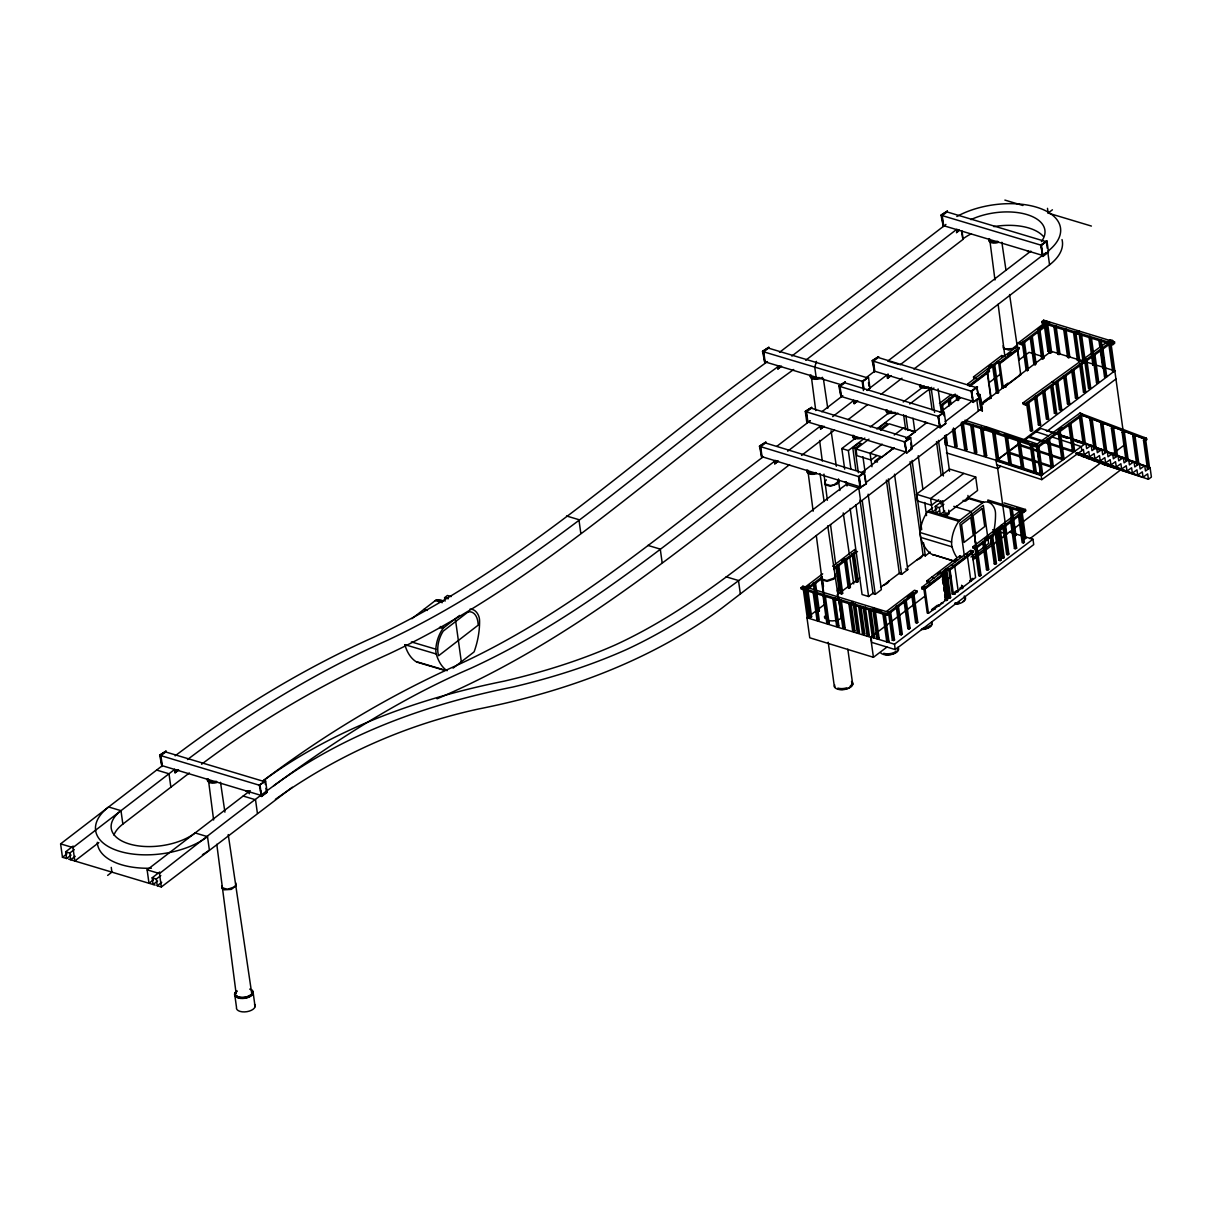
<?xml version="1.0" encoding="UTF-8"?>
<svg xmlns="http://www.w3.org/2000/svg" width="1212" height="1212" viewBox="0 0 1212 1212"><rect width="100%" height="100%" fill="white"/><g stroke="black" fill="none" stroke-linecap="round" stroke-linejoin="round"><path stroke-width="1.5" d="M447.092 670.751A53.601 30.679 -73.4 0 1 436.411 654.495L436.29 654.025A13.074 7.484 -73.4 0 1 435.85 649.193L435.911 648.087A23.831 13.635 -73.4 0 1 442.168 629.71L443.077 628.437A5.272 3.015 -73.4 0 1 443.956 627.558L459.621 615.454M955.298 561.641L931.528 554.142A53.601 30.785 -73.3 0 1 920.817 537.886L920.696 537.401A13.074 7.499 -73.3 0 1 920.256 532.583L920.302 531.477A23.831 13.68 -73.3 0 1 926.604 513.1L927.513 511.828A5.272 3.03 -73.3 0 1 928.392 510.964L932.679 507.661M956.556 557.005A53.601 30.785 -73.3 0 1 952.193 547.309L952.056 546.824A13.074 7.499 -73.3 0 1 951.617 542.006L951.678 540.885A23.831 13.68 -73.3 0 1 957.98 522.523L958.889 521.251A5.272 3.03 -73.3 0 1 959.752 520.372L982.659 502.783A5.272 3.03 -73.3 0 1 983.583 502.268L984.629 502.026A23.831 13.68 -73.3 0 1 994.325 508.116L994.658 508.934A13.074 7.499 -73.3 0 1 995.506 513.433L995.522 514.009A53.601 30.785 -73.3 0 1 993.916 530.735M816.464 361.373L814.752 367.16L816.312 378.402M235.992 884.896L234.325 886.957L227.477 889.32L222.069 887.699M826.342 479.876L824.675 481.937L825.024 484.679L830.432 486.3L837.28 483.936L838.946 481.876L838.613 479.134M838.84 481.073L834.053 484.755L830.326 485.497L824.917 483.876M1017.338 344.859L1012.565 348.541L1005.49 348.965L1003.415 347.662M835.492 576.154L833.811 578.215L826.932 580.563L821.554 578.912M174.649 769.438L175.104 772.802L175.21 770.12L178.088 770.165L176.301 771.817M777.483 365.615L777.952 368.978L778.059 366.297L778.816 365.706L779.134 367.993L780.922 366.342L778.059 366.297M956.45 232.765L959.434 230.129L956.556 230.083L956.874 232.371M774.347 460.499L774.816 463.848L774.907 461.181L777.771 461.242L776.013 462.878L775.695 460.59M820.176 425.73L820.645 429.093L820.736 426.427L821.524 425.836L821.827 428.124L823.599 426.472L820.736 426.427M853.733 400.324L854.187 403.672L854.293 401.005L857.157 401.066L855.384 402.702L855.066 400.43M854.293 401.005L856.793 401.263M887.093 375.023L887.563 378.386L887.669 375.72L890.532 375.765L888.76 377.402L888.441 375.129M443.425 601.334A23.831 13.635 -73.4 0 0 437.29 599.834L436.229 600.061A5.272 3.015 -73.4 0 0 435.32 600.576L412.504 618.196A5.272 3.015 -73.4 0 0 411.959 618.711M445.062 601.167L444.577 597.683L447.44 595.456L451.167 596.562M453.076 668.145L473.695 652.207A1.515 0.864 -73.4 0 0 474.316 651.283L475.043 649.147A53.601 30.679 -73.4 0 0 479.573 621.15L479.558 620.589A13.074 7.484 -73.4 0 0 478.71 616.075L478.392 615.257A23.831 13.635 -73.4 0 0 470.059 609.091M159.681 755.197L165.999 751.137L159.681 755.197L161.969 766.56L160.423 755.409M71.084 855.066L66.584 858.52L62.463 857.293L60.6 843.87L162.332 765.681L160.878 755.652L165.68 751.97L264.564 781.649M66.584 858.52L65.645 851.809L73.159 846.052M60.6 843.87L72.962 847.582L174.695 769.393M62.463 857.293L66.963 853.824M65.645 851.809L69.766 853.051L74.28 849.597M175.104 772.802L178.709 770.029M75.205 856.308L70.705 859.762L69.766 853.051M98.839 842.552L74.826 861.005L72.962 847.582M113.928 835.053A47.298 24.149 -7.9 0 1 122.851 824.099L189.375 772.968M762.53 351.374L768.832 347.314L762.53 351.374L764.817 362.736L763.272 351.601M941.027 215.16L947.345 211.1L941.027 215.16L943.315 226.523L941.769 215.388M840.643 384.583L765.12 361.903L763.727 351.844L768.529 348.147L867.413 377.841L862.611 381.522M942.239 215.615L947.042 211.933L1045.926 241.627L1041.123 245.309L1042.517 255.384L943.633 225.69L942.239 215.615L1041.396 245.294L1046.971 241.006L1048.516 252.157L1042.941 256.429L1040.653 245.066L1046.971 241.006M767.484 361.57C638.179 454.848 520.448 568.564 374.614 636.815C303.697 668.494 237.052 708.959 175.149 755.833M779.483 352.359L945.921 224.447M107.641 875.412L111.898 872.14L111.246 867.383M778.346 366.433C649.571 459.393 532.25 572.564 386.976 640.527C316.059 672.205 249.414 712.671 187.512 759.545M791.845 356.07L956.783 229.31M956.556 230.083L957.328 229.492L957.647 231.78M777.952 368.978L781.558 366.206M793.708 369.493C660.07 465.378 539.173 583.366 388.84 653.95C322.634 683.795 259.626 720.519 201.586 764.242M805.707 360.267L963.146 239.294L961.98 230.901M246.278 791.466L249.157 791.497L245.718 790.785M153.485 879.806L148.985 883.275L147.122 869.837L250.202 790.633M259.307 785.103L265.625 781.043L267.17 792.193L261.595 796.466L259.307 785.103L265.625 781.043M157.605 881.048L153.106 884.502L152.182 877.791L159.681 872.019M147.122 869.837L159.484 873.549C257.368 797.057 355.677 717.792 470.741 668.327C583.336 616.681 677.72 534.447 775.695 460.408M260.853 796.254L267.17 792.193M152.182 877.791L156.303 879.033L160.802 875.564M156.303 879.033L157.227 885.745L161.726 882.275M157.227 885.745L161.347 886.972L292.274 787.255M1047.486 208.328L1048.138 213.07L1052.41 209.797M1027.064 250.748L1028.397 250.839M763.348 456.697C665.358 530.735 570.973 612.969 458.363 664.63C388.916 695.567 323.589 735.033 262.974 780.892C334.239 728.609 418.291 698.37 504.328 681.114C542.4 672.205 579.836 660.646 615.62 644.784C701.445 605.242 770.999 539.704 846.461 484.33L858.823 488.042L860.687 501.465M776.831 446.334L809.813 420.988M821.812 411.777L842.794 395.642M866.777 377.22L874.276 371.463M1030.867 251.126L887.76 361.085L898.365 364.267M763.727 351.844L862.899 381.507L868.459 377.22L870.004 388.37L867.231 390.506M787.694 451.197L820.676 425.851M832.659 416.64L853.657 400.505M867.141 390.143L888.138 374.008M900.122 364.797L1046.214 252.535M1042.199 256.217L1046.38 253.005M789.557 464.62C678.265 551.157 567.973 643.042 437.047 698.794M801.556 455.409L834.523 430.063M848.021 419.7L867.504 404.717M881.003 394.354L901.986 378.22M913.909 369.054L1049.562 264.822A63.054 32.194 -7.9 0 0 1062.015 239.582M852.763 447.713L858.899 442.986L861.126 443.653L854.99 448.379L852.763 447.713L855.869 470.165M932.073 409.823L929.225 389.234L931.68 387.34M929.225 389.234L931.437 389.9L933.907 388.007M861.353 472.892L894.123 447.713M906.031 438.562L926.877 422.533M940.285 412.247L959.631 397.369M980.023 394.748L982.25 410.853L980.023 394.748L976.721 393.764M858.823 488.042C782.846 543.915 712.626 609.727 626.21 649.677C589.789 665.903 551.702 677.872 512.934 687.022C427.594 704.066 344.056 733.684 273.548 785.906M866.277 482.315L906.485 451.425M910.939 447.985L939.239 426.245M945.193 421.67L971.994 401.081M955.526 506.874L956.45 506.161M942.618 514.797L946.33 515.918L949.208 513.706L948.723 510.207M860.035 500.117L873.019 593.683L875.246 594.35L881.382 589.638L868.14 494.178M910.121 461.62L923.105 555.202L925.332 555.869L930.24 552.081M886.396 480.119L899.38 573.7L901.607 574.367L907.758 569.64L894.517 474.195M971.009 557.02L988.628 543.476L983.326 505.283L971.524 514.388L975.872 545.233M973.039 557.778L975.796 555.657M977.175 554.596L989.598 545.052A1.515 0.879 -73.3 0 0 990.219 544.127L990.962 541.991A53.601 30.785 -73.3 0 0 992.613 536.401M759.469 446.198L765.832 442.153L759.469 446.198L761.742 457.56L760.197 446.41M805.298 411.429L811.661 407.399L805.298 411.429L806.844 422.579L810.389 420.67M838.84 386.022L845.203 381.977L838.84 386.022L841.128 397.385L839.583 386.249M872.216 360.721L878.579 356.676L872.216 360.721L874.503 372.084L872.958 360.949M860.353 486.876L762.06 456.727L760.666 446.667L765.514 442.986L863.808 473.119M906.182 452.106L807.889 421.973L806.495 411.898L811.343 408.217L909.636 438.365L904.788 442.032M944.239 412.338L937.876 416.383L940.164 427.745L945.784 423.488L944.239 412.338L938.346 416.625L939.739 426.7L841.446 396.551L840.037 386.492L844.885 382.81L943.194 412.944M973.115 401.399L874.806 371.251L873.413 361.191L878.261 357.51L976.554 387.658M856.384 401.657L857.157 401.066M890.532 375.765L887.669 375.72M774.816 463.848L778.452 461.09M820.645 429.093L824.281 426.336M854.187 403.672L857.823 400.93M887.563 378.386L891.199 375.629M844.673 469.135L841.825 448.546L856.793 437.184M870.277 426.972L891.259 411.065M903.243 401.99L924.211 386.083M841.825 448.546L848.339 450.546L864.807 438.047M876.791 428.972L897.774 413.065M909.757 403.99L930.725 388.082M876.791 455.606L871.019 459.984L856.914 455.651L855.99 449.001L868.989 439.138M880.533 430.381L889.199 423.821L915.227 431.805L906.167 438.668M1041.714 321.665L1043.653 320.195L1114.51 341.905L1114.692 343.254L1112.752 344.723L1041.911 323.013L1041.714 321.665L1112.571 343.375L1114.51 341.905M882.184 444.153L870.095 453.318L871.973 466.741M894.244 435.002L903.304 428.139L915.06 431.927M973.721 378.22L973.524 376.871L1001.688 355.525L1004.142 356.283M1048.122 324.422L1021.458 344.647L1018.989 343.89L1018.807 342.541L1046.971 321.195M939.452 403.445L951.314 394.445M988.537 366.978L991.492 364.736M1038.26 329.285L1044.183 324.786M986.841 369.387L989.31 370.145L989.492 371.493L970.206 386.098L967.752 385.355L967.57 384.007L1016.535 346.89L1019.004 347.632L1019.186 348.98L999.9 363.585L997.446 362.842L997.264 361.494L999.718 362.252L1019.004 347.632M1018.807 342.541L1021.261 343.299L1049.425 321.953L1049.607 323.301M940.436 405.308L955.253 394.082M1027.367 370.66L1028.337 369.933L1024.428 341.739L1023.458 342.466L1027.367 370.66L1026.14 370.281L1022.231 342.087M1037.745 330.331L1039.941 329.967L1043.85 358.161L1042.881 358.904L1041.653 358.525L1037.987 332.088M950.95 404.005L950.223 398.733L949.254 399.46L949.981 404.747M988.022 369.978L998.4 362.115M1007.823 354.964L1010.793 352.722M940.618 406.656L955.435 395.43M967.57 384.007L970.024 384.765L989.31 370.145M970.161 385.492L978.857 378.901M981.765 376.69L987.583 372.281L991.052 397.263L980.887 404.975M1000.794 362.267L1004.475 359.479M1008.551 356.389L1017.277 349.768L1020.746 374.75L1003.309 387.961L1002.082 387.582L998.627 362.6M844.991 482.164L846.34 482.255M924.377 421.988L925.726 422.079M957.753 396.688L959.086 396.794M880.806 456.591L874.761 461.166L877.503 461.999M894.092 447.819L882.033 456.969L855.99 449.001M864.126 472.286L858.49 476.558L860.035 487.694L866.398 483.664L864.126 472.286L865.413 481.573M972.797 402.232L979.16 398.187L972.797 402.232L971.251 391.082L976.872 386.825L980.841 409.141L722.034 608.015C650.405 660.873 565.837 691.537 479.179 708.868C405.823 724.609 336.391 755.637 275.412 799.329M864.853 472.513L858.96 476.801L859.884 483.512M806.495 411.898L905.061 442.016L910.682 437.759L912.227 448.894L906.606 453.167L904.319 441.789L910.682 437.759M873.413 361.191L971.706 391.325L977.614 387.052M988.659 382.977L1000.642 373.902M1018.595 360.297L1029.079 352.344L1041.562 356.176M1066.136 330.573L1069.802 357.01L1068.832 357.752L1067.605 357.373L1063.681 329.179L1065.893 328.816M908.682 450.803L911.5 448.667L910.727 443.107M860.035 487.694L866.398 483.664M939.421 427.518L945.784 423.488M1044.274 324.907L1047.941 351.344L1048.91 350.601M1075.711 331.83L1079.634 360.025L1078.665 360.767L1077.423 360.388L1073.514 332.194L1074.483 331.452M982.553 402.384L988.371 397.99M1002.082 387.582L1007.899 383.189M1050.137 350.98L1047.941 351.344M982.281 403.475L1050.395 351.904L1051.622 352.283L1047.698 324.089L1046.729 324.831L1050.652 353.025L1049.41 352.647L1045.502 325.286M1078.832 330.967L1076.892 332.436L1077.074 333.785M987.144 371.932L990.81 398.369L988.613 398.733M997.612 393.218L998.582 392.491L994.658 364.297L993.688 365.024L997.612 393.218L996.385 392.855L992.461 364.66M1005.369 387.34L1006.339 386.613L1005.112 386.234M1030.23 337.966L1033.897 364.403L1035.124 364.782L1036.093 364.039L1032.185 335.845M1050.652 353.025L1051.622 352.283M966.691 420.761L964.752 422.246L964.934 423.579M1082.877 360.358L1079.195 333.921L1081.407 333.558M1053.864 326.164L1057.773 354.358L1058.743 353.616M1057.773 354.358L1059.97 353.995L1056.061 325.801M944.648 440.456L945.133 443.986L946.36 444.365L947.329 443.622L946.102 434.82M971.933 425.215L972.903 424.473L976.827 452.667L975.857 453.409L974.615 453.03L970.706 424.836L971.933 425.215L975.857 453.409M1095.148 364.767L1092.936 365.13L1089.027 336.936L1089.997 336.194M1067.605 357.373L1068.575 356.631M952.511 429.381L954.965 447.001L955.935 446.258M981.508 427.109L980.538 427.851L984.447 456.045L985.674 456.424L986.644 455.682L982.977 429.245M954.965 447.001L957.162 446.637L954.723 429.018M963.01 421.7L984.417 428.26L986.356 426.791L1037.245 443.986L1079.892 413.095L1082.286 413.898L1037.623 446.228L984.296 428.351L986.31 426.912L964.949 420.231M961.374 422.488L984.598 429.609L986.538 428.139L998.794 432.381M1077.423 360.388L1078.392 359.646M961.131 423.579L964.797 450.016L966.994 449.652L963.328 423.23M964.797 450.016L966.994 449.652M1085.316 361.752L1083.119 362.115M938.724 499.768L931.498 505.237L917.393 500.904L916.469 494.254L949.678 469.074L975.705 477.058L977.569 490.481L944.375 515.645L940.27 514.388L939.345 507.676L943.875 504.253M1092.936 365.13L1093.921 364.388M886.32 611.59L914.484 590.244L916.939 591.001L917.12 592.335L886.896 615.257L801.162 589.002L800.965 587.668L802.905 586.199L888.79 612.348L888.972 613.681L888.654 612.439M822.69 573.806L803.42 588.411L803.601 589.759M832.644 566.262L854.869 549.415L855.051 550.748M809.389 616.984L807.192 617.332L803.283 589.138L804.253 588.411M806.571 587.517L809.525 585.26M841.719 560.868L844.688 558.626M822.175 576.806L805.874 589.168L806.056 590.517L822.357 578.154M833.614 568.14L855.839 551.293M836.568 565.428L838.765 565.065L842.673 593.259L841.704 594.001L840.477 593.622L836.81 567.186M853.309 554.035L854.278 553.308L858.187 581.502L857.217 582.23L855.99 581.851L852.081 553.657L853.309 554.035L857.217 582.23M833.795 569.488L857.505 551.505M984.447 456.045L986.644 455.682M963.782 473.407L930.574 498.571L932.452 511.994L936.179 513.13L939.194 510.843M1100.329 350.526L1102.768 368.145L1103.738 367.403M814.343 592.532L815.312 591.804L819.221 619.999L818.251 620.726L817.024 620.347L813.116 592.153L814.343 592.532L818.251 620.726M1108.662 342.951L1112.601 371.16L1114.782 370.811L1023.504 440.001M936.179 513.13L935.24 506.419L942.784 500.707M998.052 459.303L1019.004 443.41M916.469 494.254L942.512 502.222L975.705 477.058M932.452 511.994L936.982 508.555M825.387 596.577L829.053 622.998L828.084 623.741L826.857 623.362L822.933 595.168L823.902 594.441M1000.688 466.347L997.688 468.62L946.405 452.894M1047.092 431.169L1115.934 378.977M940.27 514.388L944.799 510.964M807.192 617.332L811.616 616.802L807.949 590.365M886.972 647.041L873.428 657.298L809.752 637.785L806.98 617.772L816.009 610.924M819.024 608.636L825.039 604.076M837.083 594.94L859.656 577.836M833.992 598.561L834.962 597.819L838.886 626.013L837.916 626.755L836.674 626.377L832.765 598.183L833.992 598.561L837.916 626.755M844.567 561.308L848.233 587.744L849.203 587.002M855.99 581.851L858.187 581.502M819.388 610.924L817.176 611.272L819.388 610.924L815.464 582.73M849.461 588.123L850.43 587.381L846.521 559.187L845.552 559.929L849.461 588.123L848.233 587.744M817.024 620.347L817.994 619.62M850.036 603.44L851.006 602.697L854.914 630.891L853.945 631.634L852.718 631.255L848.794 603.061L850.036 603.44L853.945 631.634M851.036 602.97L852.975 601.5L853.157 602.849M826.857 623.362L829.053 622.998M855.793 605.864L859.459 632.285L858.49 633.028L857.263 632.649L853.354 604.455L855.551 604.091M850.127 508.434L862.08 594.516L868.595 596.516L873.079 593.107M880.579 587.441L900.046 572.67M907.546 566.989L924.014 554.505M836.674 626.377L838.886 626.013M838.977 600.046L842.885 628.24L845.082 627.877L841.173 599.682M842.885 628.24L845.082 627.877M870.898 610.484L874.564 636.921L873.594 637.663L872.367 637.285L868.459 609.091L870.655 608.727M874.231 610.863L875.2 610.121L879.124 638.315L878.139 639.057L876.912 638.679L873.004 610.484L874.231 610.863L878.139 639.057M852.718 631.255L854.914 630.891M857.263 632.649L859.459 632.285M926.907 580.821L929.362 581.578L929.559 582.927L927.089 582.169L926.907 580.821L959.768 555.914L962.222 556.672M1004.066 502.904L1025.458 509.464L1025.655 510.813L975.387 548.915L972.933 548.157L972.736 546.824L1021.065 510.191M907.258 597.198L913.181 592.713M937.467 574.306L940.436 572.064M984.78 539.173L987.75 536.931M994.582 531.75L1000.506 527.25M800.965 587.668L886.714 613.908L916.939 591.001M941.133 574.14L940.951 572.806L943.406 573.549L943.587 574.897L924.317 589.517L921.847 588.759L921.665 587.411L970.645 550.293L973.1 551.051L973.281 552.384L949.314 570.564L946.845 569.807L946.663 568.458L949.117 569.216L973.1 551.051M901.319 634.83L902.289 634.088L898.38 605.894L897.41 606.636L901.319 634.83L900.092 634.452L896.183 606.258M911.697 594.501L913.893 594.138L917.802 622.332L916.833 623.059L915.605 622.695L911.939 596.259M949.663 598.183L950.632 597.455L946.723 569.261L945.754 569.988L949.663 598.183L948.435 597.804L944.527 569.61M1025.458 509.464L975.19 547.566L975.387 548.915M921.847 588.759L924.817 586.502M941.406 573.927L947.587 569.246M972.736 546.824L976.054 547.748L977.039 547.006L980.947 575.2L979.978 575.942L978.751 575.564L975.084 549.127M991.583 535.992L992.552 535.25L996.461 563.444L995.491 564.186L994.264 563.807L990.356 535.613L991.583 535.992L995.491 564.186M1003.248 558.293L1004.218 557.565L1000.309 529.371L999.339 530.098L1003.248 558.293L1002.021 557.914L998.112 529.72M1007.899 554.778L1008.869 554.035L1004.96 525.841L1003.99 526.584L1007.899 554.778L1006.672 554.399L1003.006 527.962M1018.277 514.433L1020.474 514.085L1024.382 542.279L1023.413 543.006L1022.186 542.628L1018.519 516.206M858.626 606.076L862.55 634.27L864.747 633.906L861.081 607.47M921.665 587.411L924.12 588.168L943.406 573.549M862.55 634.27L864.747 633.906M939.148 577.609L924.983 588.335L928.453 613.317L927.225 612.954L923.756 587.971M941.482 575.851L942.421 575.124L945.89 600.107L928.453 613.317M951.435 568.292L972.115 552.627L975.584 577.594L953.45 594.38L949.981 569.398M863.171 607.47L867.095 635.664L869.292 635.3L865.368 607.106M867.095 635.664L869.292 635.3M806.98 617.772L870.64 637.285L925.195 595.94M944.406 581.381L950.784 576.533M972.994 559.702L1101.072 462.605M1111.48 454.727L1123.524 445.592M872.367 637.285L874.564 636.921M1015.929 535.34L1013.732 535.704L1015.929 535.34L1012.262 508.904M882.836 613.499L886.745 641.693L888.941 641.33L885.033 613.136M886.745 641.693L888.941 641.33M931.589 609.651L937.391 605.242M949.011 570.807L952.223 594.001L956.586 590.698M959.828 588.229L962.737 586.032M969.994 580.533L972.903 578.321M1023.564 538.719L1025.761 538.355L1022.337 513.691M888.426 612.136L892.335 640.33L894.532 639.981L890.623 611.787M900.092 634.452L902.289 634.088M907.849 628.573L909.076 628.952L905.167 600.758L903.94 600.379L907.849 628.573L910.045 628.21L906.137 600.016M933.891 608.833L932.907 609.575L935.119 609.212M945.375 600.122L947.572 599.773L943.663 571.579L942.694 572.306L946.602 600.501L945.375 600.122L944.633 594.834M948.435 597.804L950.632 597.455M953.132 594.244L955.329 593.88L952.223 594.001M978.751 575.564L980.947 575.2M986.507 569.685L988.704 569.322L984.795 541.128L983.826 541.87L987.735 570.064L986.507 569.685L982.599 541.491M994.264 563.807L996.461 563.444M998.915 560.277L1001.112 559.914L997.203 531.72L996.234 532.462L1000.142 560.656L998.915 560.277L995.007 532.083M1002.021 557.914L1004.218 557.565M1006.672 554.399L1008.869 554.035M1010.52 520.312L1014.429 548.506L1016.626 548.157L1011.05 507.889L1009.823 507.51L1011.535 519.842M892.335 640.33L894.532 639.981M909.076 628.952L910.045 628.21M946.602 600.501L947.572 599.773M960.889 588.365L963.086 588.002L961.858 587.623M987.735 570.064L988.704 569.322M1000.142 560.656L1001.112 559.914M1014.429 548.506L1016.626 548.157M1029.958 538.643L1120.267 470.18M894.501 644.223L1032.988 539.234L1033.73 544.597L895.244 649.587L871.746 642.39L871.004 637.012L894.501 644.223L895.244 649.587M1111.268 342.966L1025.579 405.005L1023.17 404.217L1022.989 402.884L1110.207 339.724L1112.616 340.511L1112.798 341.86M1082.846 361.009L1085.907 358.797M1022.989 402.884L1025.397 403.672L1112.616 340.511M1039.608 425.245L1040.608 424.518L1036.699 396.324L1035.699 397.051L1039.608 425.245L1038.396 424.851L1034.487 396.657M1042.502 390.855L1044.699 390.522L1048.622 418.716L1047.622 419.443L1046.41 419.049L1042.744 392.627M1092.633 354.555L1094.845 354.222L1098.754 382.416L1097.754 383.143L1096.542 382.75L1090.255 337.315L1089.027 336.936M1100.648 348.753L1102.859 348.42L1106.768 376.614L1105.768 377.341L1104.556 376.947L1100.89 350.51M1041.517 474.119L1042.714 474.513L1038.805 446.319L1037.593 445.925L1041.714 475.24L996.567 460.393L992.658 432.199L993.658 431.472L994.855 431.866L998.764 460.06L997.764 460.787L993.855 432.593L994.855 431.866M1005.172 436.305L1007.369 435.987L1005.172 436.305L1009.081 464.499L1010.081 463.787M1030.397 430.654L1032.594 430.321L1028.685 402.126L1027.685 402.854L1031.594 431.048L1030.397 430.654L1026.473 402.46M1038.396 424.851L1040.608 424.518M1054.425 413.247L1056.637 412.928L1052.713 384.734L1051.713 385.446L1055.622 413.64L1054.425 413.247L1050.759 386.825M1059.47 409.595L1061.667 409.277L1057.758 381.083L1056.758 381.81L1060.667 410.004L1059.47 409.595L1055.803 383.174M1067.469 403.808L1069.681 403.475L1065.772 375.281L1064.772 376.008L1068.681 404.202L1067.469 403.808L1063.56 375.599M1075.483 398.006L1077.695 397.672L1073.787 369.478L1072.772 370.205L1076.695 398.4L1075.483 398.006L1071.575 369.811M1079.589 364.009L1083.498 392.203L1084.498 391.476M1096.542 382.75L1098.754 382.416M1104.556 376.947L1106.768 376.614M1086.513 362.115L1114.798 370.796L1112.571 371.145L1113.57 370.417M1022.595 467.893L1021.595 468.62L1017.671 440.426L1019.883 440.092L1023.792 468.286L1022.792 469.014L1018.883 440.82L1019.883 440.092M1031.594 431.048L1032.594 430.321M1055.622 413.64L1056.637 412.928M1060.667 410.004L1061.667 409.277M1068.681 404.202L1069.681 403.475M1076.695 398.4L1077.695 397.672M1083.498 392.203L1085.71 391.87L1081.786 363.676M1084.619 360.358L1088.543 388.552L1089.739 388.946L1090.739 388.219L1086.831 360.025M1077.256 452.561L1084.179 454.833L1083.437 449.47L1041.775 479.634L996.673 464.802L996.112 460.772L1007.278 452.682M1009.657 450.955L1018.944 444.228M1024.458 440.244L1040.881 428.457L1085.876 443.259L1086.619 448.637L1091.224 445.289L1091.967 450.667L1096.572 447.334L1097.33 452.697L1101.935 449.364L1102.678 454.742L1107.283 451.394L1108.026 456.772L1112.631 453.44L1113.373 458.803L1117.979 455.47L1118.737 460.833L1123.342 457.5L1124.085 462.878L1128.69 459.545L1129.432 464.908L1134.038 461.575L1134.78 466.938L1139.386 463.605L1140.144 468.983L1144.749 465.635L1145.491 471.013L1150.097 467.68L1151.4 477.073L1148.4 479.255L1103.405 464.454M1030.185 444.546L1032.397 444.213L1030.185 444.546L1034.109 472.741L1035.109 472.013M1058.758 429.881L1061.803 427.685M1038.805 446.319L1036.714 446.607L1040.517 474.846L1038.669 456.848M1085.376 443.622L1081.468 415.428L1080.468 416.155L1084.376 444.349L1083.164 443.956L1079.256 415.761M1092.163 419.503L1091.164 420.231L1095.072 448.425L1093.875 448.016L1089.967 419.822L1090.967 419.11L1092.163 419.503L1096.072 447.698M1100.663 423.897L1102.875 423.564L1106.783 451.758L1104.571 452.091L1100.663 423.897L1102.875 423.564M1052.183 466.393L1051.183 467.12L1047.259 438.926M1062.848 458.666L1061.848 459.393L1057.924 431.199M1083.164 443.956L1084.179 443.228M996.112 460.772L1041.214 475.604L1085.876 443.259M1113.57 427.639L1112.571 428.366L1116.479 456.56L1115.282 456.166L1111.374 427.972L1112.374 427.245L1113.57 427.639L1117.479 455.833M1084.179 454.833L1088.785 451.5L1089.527 456.863L1077.407 452.879M1093.875 448.016L1094.875 447.304M1124.282 431.699L1123.282 432.426L1127.19 460.621L1125.978 460.227L1122.07 432.033L1123.069 431.305L1124.282 431.699L1128.19 459.893M1089.527 456.863L1094.133 453.53L1094.875 458.909L1077.574 453.212M1094.875 458.909L1099.481 455.56L1100.238 460.939L1075.998 452.97M1132.781 436.108L1134.977 435.775L1138.886 463.969L1136.689 464.302L1132.781 436.108L1134.977 435.775M1100.238 460.939L1104.844 457.606L1105.586 462.969L1076.165 453.303M1105.586 462.969L1110.192 459.636L1110.934 465.014L1076.317 453.621M1115.282 456.166L1116.282 455.439M1143.477 440.168L1145.688 439.85L1149.597 468.044L1147.385 468.362L1143.477 440.168L1145.688 439.85M1110.934 465.014L1115.54 461.666L1116.282 467.044L1076.483 453.955M1116.282 467.044L1120.888 463.711L1121.63 469.074L1076.635 454.273M1125.978 460.227L1126.978 459.5M1121.63 469.074L1126.251 465.741L1126.993 471.104L1081.998 456.318M1126.993 471.104L1131.599 467.771L1132.341 473.15L1087.346 458.348M1132.341 473.15L1136.947 469.817L1137.689 475.18L1092.694 460.378M1137.689 475.18L1142.295 471.847L1143.037 477.21L1098.042 462.423M1143.037 477.21L1147.658 473.877L1148.4 479.255M986.326 427.533L985.326 428.245L986.523 428.654M984.417 428.26L984.598 429.609L986.492 428.26M1037.533 445.683L1036.275 445.319L1037.26 443.986L1037.82 447.576L1082.483 415.231L1146.703 439.653L1146.507 438.305L1079.892 413.095M1041.714 475.24L1036.714 446.607L1037.563 446.046L1038.093 449.788M444.577 597.683L448.288 598.789M436.29 600.046L441.532 601.606M435.32 600.576L442.304 602.667M423.912 609.394L427.397 610.439M440.456 626.528L443.956 627.558M439.532 627.468L443.031 628.498M411.398 641.921L435.85 649.193M404.853 644.663L436.29 654.025M445.455 670.297L417.504 661.979A1.515 0.864 -73.4 0 1 416.776 662.085L415.64 661.388A53.601 30.679 -73.4 0 1 404.975 645.148M416.776 662.085L444.728 670.403M1004.884 200.086L1022.913 205.495M1048.138 213.07L1091.406 226.068M1027.64 251.429L1029.73 252.051M976.933 393.597L980.22 394.597M978.963 409.868L982.462 410.701M868.459 377.22L862.156 381.28L863.444 390.567M967.949 497.541L983.644 502.253M966.979 498.071L982.659 502.783M963.07 500.404L965.54 501.147L968.418 498.935L967.933 495.45M953.783 506.343L971.206 511.585L976.63 550.642L971.706 514.252L959.843 523.326L964.373 556.066M928.392 510.964L959.752 520.372M927.468 511.903L958.828 521.312M920.256 532.583L951.617 542.006M920.696 537.401L952.056 546.824M952.556 560.489L933.391 554.732A1.515 0.879 -73.3 0 1 932.649 554.838M905.531 568.973L907.758 569.64M566.565 515.979L578.927 519.69L580.79 533.113M647.905 545.4L660.267 549.112L662.131 562.535M726.124 576.806L738.487 580.518L740.35 593.941M160.878 755.652L259.762 785.346M162.287 765.726L261.171 795.42L260.474 790.375M156.636 770.059L168.998 773.771L170.862 787.194M243.173 796.042L255.52 799.753L257.383 813.176M207.51 836.659L195.147 832.947A47.298 24.149 -7.9 0 1 129.245 843.946A47.298 24.149 -7.9 0 1 120.988 810.677L108.626 806.965A63.054 32.194 -7.9 0 0 119.64 851.324A63.054 32.194 -7.9 0 0 207.51 836.659L209.373 850.082A63.054 32.194 -7.9 0 1 202.449 854.687M68.645 859.141L155.166 885.124M1073.514 332.194L1074.741 332.573L1078.665 360.767M1038.714 329.588L1039.941 329.967M1023.201 341.36L1024.428 341.739M1051.137 351.283L1081.195 360.494M1102.768 368.145L1103.996 368.524M1112.601 371.16L1113.828 371.539L1109.919 343.344L1113.767 371.539M1042.623 357.782L1043.85 358.161M1027.109 369.554L1028.337 369.933M1019.519 374.372L1020.746 374.75M973.524 376.871L975.993 377.629L976.175 378.962M997.355 392.112L998.582 392.491M971.251 391.082L973.524 402.46M989.825 396.885L991.052 397.263M989.583 397.99L990.81 398.369M958.313 397.369L960.404 398.021M948.996 398.354L950.223 398.733M840.037 386.492L938.618 416.61L940.164 427.745M924.938 422.67L927.028 423.306M946.102 443.244L947.329 443.622M945.269 444.698L996.552 460.424M893.486 448.728L890.82 447.395M1016.732 508.07L1025.655 510.813M1021.928 511.737L988.038 501.344L987.856 499.995L1023.519 510.934L1023.716 512.282M760.666 446.667L859.232 476.786L860.778 487.921M1003.733 525.463L1004.96 525.841M935.24 506.419L939.345 507.676M999.082 528.993L1000.309 529.371M1009.49 532.038L1032.988 539.234M845.567 482.846L847.658 483.482M1024.534 537.976L1025.761 538.355M992.628 529.75L1006.778 534.083L997.234 465.347M1023.155 541.9L1024.382 542.279M970.827 551.627L973.281 552.384M970.888 552.248L972.115 552.627M965.949 553.854L968.403 554.611L968.585 555.944M957.525 560.232L955.071 559.474L955.253 560.823M951.359 564.898L953.814 565.656L954.011 567.004M945.496 568.882L946.723 569.261M969.645 580.79L970.888 581.169L967.418 556.187M931.604 577.26L934.058 578.018M837.537 564.686L838.765 565.065M944.648 599.728L945.89 600.107M912.666 593.759L913.893 594.138M897.153 605.53L898.38 605.894M841.446 592.88L842.673 593.259M916.575 621.953L917.802 622.332M876.352 609.954L881.7 611.605M803.283 589.138L804.51 589.517L808.419 617.711M822.933 595.168L824.175 595.547L828.084 623.741M811.616 616.802L809.419 617.166L805.48 588.79M877.882 637.936L879.124 638.315M1052.061 381.825L1054.47 382.613L1054.652 383.962M1035.487 395.93L1036.699 396.324M1080.256 415.034L1081.468 415.428M1146.507 438.305L1144.113 437.517L1144.295 438.865L1146.703 439.653M1089.967 419.822L1091.164 420.231M1111.374 427.972L1112.571 428.366M1122.07 432.033L1123.282 432.426M1047.41 418.322L1048.622 418.716M1046.229 430.502L1053.152 432.775M1060.076 435.047L1068.726 437.896M1072.196 439.032L1091.224 445.289M1060.242 435.381L1068.893 438.229M1074.074 439.926L1096.572 447.334M1062.121 436.275L1067.317 437.986M1072.514 439.683L1101.935 449.364M1062.288 436.608L1067.484 438.305M1072.665 440.017L1077.862 441.729M1089.982 445.713L1107.283 451.394M1076.286 441.486L1081.483 443.183M1097.057 448.304L1102.253 450.016M1105.708 451.152L1112.631 453.44M1095.481 448.076L1102.405 450.349M1107.601 452.061L1117.979 455.47M1095.648 448.395L1100.844 450.106M1107.768 452.379L1123.342 457.5M1095.815 448.728L1100.996 450.425M1109.647 453.273L1128.69 459.545M1109.813 453.606L1134.038 461.575M1104.571 452.091L1105.783 452.485L1101.875 424.291M1118.631 456.772L1123.812 458.484M1127.281 459.621L1139.386 463.605M1118.782 457.106L1123.978 458.818M1129.175 460.515L1144.749 465.635M1129.326 460.848L1150.097 467.68M1136.689 464.302L1137.886 464.696L1133.977 436.502M1036.169 431.76L1048.395 435.775M1051.849 436.926L1081.271 446.592L1081.831 450.622M1147.385 468.362L1148.597 468.771L1144.689 440.562M1029.609 436.517L1073.514 450.955L1072.499 451.682L1068.59 423.488L1069.802 423.882L1073.711 452.076L1028.609 437.244M992.658 432.199L993.855 432.593M1017.671 440.426L1018.883 440.82M1020.701 444.819L1064.045 459.075L1060.136 430.881L1059.137 431.593L1063.045 459.787L1019.701 445.531M1008.278 451.955L1053.379 466.787L1049.471 438.592M1009.035 453.258L1052.38 467.514L1048.471 439.32M997.567 459.666L1039.76 473.544M1004.066 434.138L1028.64 442.38M1033.912 444.153L1037.427 445.319M984.477 429.699L1037.82 447.576L1037.23 444.001M1081.816 415.11L1144.295 438.865M1036.714 446.607L1037.714 446.986M247.051 790.875L249.475 793.784M1001.854 242.249L1005.99 270.261M1009.581 294.531L1019.247 359.888M823.342 378.462L827.766 408.338M831.084 430.745L836.325 466.226M838.249 479.301L839.916 490.512M843.219 512.918L849.294 554.005M849.854 557.732L853.718 583.881M820.009 473.544L824.145 501.556M827.735 525.826L841.264 617.332M220.508 782.285L224.917 812.161M228.235 834.568L251.702 993.295M1038.033 449.5L1037.533 445.971L1038.123 451.455M1040.275 465.332L1040.76 468.847M1038.881 455.409L1039.411 459.151M1040.199 464.757L1040.729 468.499M1112.571 343.375L1112.752 344.723M1111.131 344.359L1123.206 431.366M1110.207 339.724L1110.389 341.057M1123.812 436.593L1124.297 440.123M1101.057 339.587L1103.011 353.692M1103.511 357.207L1104.238 362.494M1101.844 349.147L1105.768 377.341M1101.072 347.374L1100.087 340.33L1098.86 339.951L1099.845 346.996M1101.556 350.889L1102.284 356.176M1102.784 359.706L1103.511 364.994M1091.482 338.33L1093.436 352.434M1093.845 354.949L1097.754 383.143M1085.831 360.752L1089.739 388.946M1086.361 364.918L1086.846 368.433M1081.649 335.33L1085.073 359.994M1080.437 334.3L1084.104 360.721M1081.392 341.996L1081.877 345.526M1079.513 332.482L1079.331 331.134L1077.392 332.603L1077.574 333.951M1083.725 362.903L1083.543 361.57L1081.134 360.767L1081.316 362.115M1080.786 364.403L1084.695 392.597M1075.468 338.496L1075.953 342.026M1064.909 329.558L1068.832 357.752M1065.636 335.497L1066.121 339.012M1066.863 344.299L1067.348 347.829M1046.229 240.794L1047.259 248.218M1049.562 264.822L1047.698 251.399A63.054 32.194 -7.9 0 0 1040.926 208.691A63.054 32.194 -7.9 0 0 956.844 216.509M1070.802 423.155L1074.711 451.349M1055.091 326.543L1059 354.737M1041.396 245.294L1042.941 256.429M1047.456 330.755L1047.941 334.285M1048.683 339.572L1049.168 343.102M1043.653 320.195L1043.85 321.544M1038.972 330.709L1042.881 358.904M1043.699 391.249L1047.622 419.443M1031.215 336.588L1035.124 364.782M1031.685 340.754L1032.185 344.284M1032.912 349.571L1033.397 353.101M1041.214 475.604L1041.775 479.634M1021.261 343.299L1021.458 344.647M1032.639 445.971L1036.305 472.407L1035.306 473.135L1031.397 444.94M1025.397 403.672L1025.579 405.005M1001.688 355.525L1001.869 356.873M1021.125 512.661L1024.791 539.098M999.718 362.252L1003.309 387.961M1019.656 510.525L1023.322 536.946M1019.504 514.812L1023.413 543.006M1021.943 533.083L1022.428 536.613M1007.611 437.744L1011.278 464.181L1010.278 464.908L1006.369 436.714M995.385 378.023L995.885 381.538M996.612 386.825L997.097 390.355M1011.747 520.69L1015.656 548.885M1003.536 527.568L1003.354 526.235L1000.9 525.478L1001.082 526.811M961.767 232.386L962.464 237.431M976.872 386.825L978.16 396.112M981.765 428.23L985.674 456.424M981.993 430.639L982.493 434.154M984.447 448.258L984.932 451.788M998.9 552.49L999.4 556.02M976.705 399.324L978.326 411.065M995.552 533.628L995.37 532.28L992.916 531.523L993.098 532.871M971.706 391.325L972.645 398.036M991.81 538.401L992.295 541.915M970.024 384.765L970.206 386.098M972.418 429.381L972.903 432.911M985.765 556.611L986.25 560.141M958.465 396.369L958.95 399.899M962.101 422.2L966.025 450.394M962.586 426.366L963.07 429.896M963.813 435.184L964.297 438.699M965.025 443.986L965.509 447.516M957.253 395.339L957.98 400.627M956.026 394.96L956.753 400.248M976.054 547.748L979.978 575.942M953.496 427.987L956.192 447.38M949.238 400.112L949.723 403.641M948.269 400.839L948.996 406.126M943.436 411.656L942.466 404.611L941.482 405.338L942.224 410.626M943.497 412.11L944.012 415.837M945.133 435.547L946.36 444.365M938.103 388.916L941.482 413.247M944.602 435.699L949.541 471.256M959.768 555.914L959.949 557.262M961.631 585.214L962.116 588.744M931.437 389.9L934.558 412.353M938.452 440.426L943.39 475.983M954.677 565.837L958.147 590.82M936.497 441.638L941.163 475.316M945.845 512.418L946.33 515.918M942.512 502.222L944.375 515.645M940.694 500.844L941.179 504.328M950.435 574.867L950.935 578.382M949.117 569.216L949.314 570.564M942.436 578.988L943.163 584.275M943.663 587.79L944.148 591.32M913.03 418.261L914.848 431.366M918.226 455.697L922.908 489.375M924.726 502.48L926.544 515.585M905.849 415.504L907.924 430.472M912.091 460.424L921.696 529.659M923.514 542.764L925.332 555.869M903.622 414.837L905.697 429.805M905.061 442.016L906.606 453.167M905.016 443.713L905.955 450.425M924.12 588.168L924.317 589.517M912.924 594.865L916.833 623.059M888.366 478.922L901.607 574.367M868.489 382.568L869.019 386.295M898.365 614.332L898.865 617.862M899.592 623.15L900.077 626.665M862.899 381.507L863.929 388.931M862.838 383.204L863.55 388.234M889.653 612.514L893.562 640.709M886.714 613.908L886.896 615.257M862.944 456.757L865.02 471.726M884.063 613.878L887.972 642.072M854.99 448.379L858.354 472.71M862.262 500.783L875.246 594.35M874.458 609.378L874.276 608.03L872.337 609.5L872.519 610.848M848.339 450.546L850.93 469.256M855.869 504.813L868.595 596.516M869.686 609.469L873.594 637.663M870.64 637.285L873.428 657.298M864.398 607.848L868.322 636.042M864.398 608.5L864.883 612.015M846.491 482.224L847.021 485.982M859.853 606.454L863.777 634.649M854.581 604.833L858.49 633.028M854.808 607.242L855.293 610.772M856.036 616.06L856.52 619.574M846.264 565.852L846.764 569.382M847.491 574.67L847.976 578.2M837.795 565.807L841.704 594.001M847.824 649.178L852.733 684.522M840.204 600.425L844.113 628.619M840.189 601.076L840.673 604.591M841.416 609.878L841.901 613.408M838.765 598.47L838.598 597.092L836.644 598.607L836.825 599.94M834.038 567.822L834.22 569.17M806.025 411.656L807.571 422.806M822.751 581.109L823.478 586.396M821.266 578.972L823.236 593.062M824.205 600.107L824.69 603.637M828.205 642.239L834.144 685.022A9.454 4.833 -7.9 0 0 844.537 689.492A9.454 4.833 -7.9 0 0 852.172 682.083M814.494 583.457L815.479 590.517M815.964 594.032L818.418 611.651M813.267 583.078L814.252 590.138M814.979 595.425L815.464 598.94M816.206 604.227L816.691 607.757M806.737 589.35L810.646 617.544M804.98 593.698L805.48 597.213M802.905 586.199L803.101 587.532M455.348 618.756L461.317 661.767M264.883 780.831L265.398 784.543M265.913 788.254L266.428 791.966M260.05 785.331L261.595 796.466M253.232 993.249L255.096 1006.687M234.628 993.825L236.491 1007.248A9.454 4.833 -7.9 0 0 246.96 1011.672A9.454 4.833 -7.9 0 0 254.49 1004.248M159.484 873.549L161.347 886.972M120.988 810.677L122.851 824.099M989.886 240.733L994.976 279.972M998.127 304.273L1004.915 356.586M815.752 410.58L811.146 375.084A5.924 3.03 -7.9 0 0 819.191 377.493M819.615 440.486L822.281 461.03M823.978 474.119L827.372 500.268M830.523 524.569L835.613 563.792M836.098 567.534L839.007 589.956M808.056 471.983L813.146 511.222M816.297 535.507L823.812 593.425M208.54 780.77L213.63 820.009M216.781 844.294L236.158 993.779M1017.11 342.92L1017.459 345.662L1015.792 347.723L1008.945 350.086L1003.536 348.465L1003.188 345.723M235.764 882.957L236.113 885.699L231.325 889.381L224.25 889.805L222.175 888.502L221.841 885.76M835.295 574.215L835.613 576.973L833.917 579.018L827.038 581.366L821.66 579.715L821.357 576.957M151.379 868.216A63.054 32.194 -7.9 0 1 97.324 842.279M998.158 242.506A6.863 3.5 -7.9 0 1 988.825 239.703M998.052 241.703A6.863 3.5 -7.9 0 1 988.719 238.9M997.688 241.279A5.924 3.03 -7.9 0 1 989.643 238.87M838.083 592.441A9.454 4.833 -7.9 0 1 839.355 587.487M822.463 377.326A6.863 3.5 -7.9 0 1 814.434 379.235A6.863 3.5 -7.9 0 1 810.328 375.917M819.539 377.917A6.863 3.5 -7.9 0 1 810.207 375.114M838.507 591.471A8.878 4.53 -7.9 0 1 839.704 586.82M838.613 592.274A8.878 4.53 -7.9 0 1 838.037 589.986M249.702 989.113A9.454 4.833 -7.9 0 1 251.354 995.764A9.454 4.833 -7.9 0 1 238.173 997.961A9.454 4.833 -7.9 0 1 236.522 991.31M216.812 782.543A6.863 3.5 -7.9 0 1 207.479 779.74M216.69 781.74A6.863 3.5 -7.9 0 1 207.373 778.937M252.096 990.992A8.878 4.53 -7.9 0 1 242.733 998.188A8.878 4.53 -7.9 0 1 236.976 991.446M251.99 990.174A8.878 4.53 -7.9 0 1 242.612 997.385A8.878 4.53 -7.9 0 1 236.855 990.643M250.126 995.4A7.893 4.03 -7.9 0 1 246.884 997.006M245.597 997.34A7.893 4.03 -7.9 0 1 236.673 995.809M216.342 781.316A5.924 3.03 -7.9 0 1 208.297 778.907M962.707 239.097A47.298 24.149 -7.9 0 1 971.388 233.734M993.855 226.629A47.298 24.149 -7.9 0 1 1043.335 236.416M970.918 219.63A47.298 24.149 -7.9 0 1 1027.382 214.706A47.298 24.149 -7.9 0 1 1041.426 241.597M964.919 596.607A9.454 4.833 -7.9 0 1 954.844 604.258M928.907 387.507A6.863 3.5 -7.9 0 1 919.635 384.674M920.166 387.249A6.863 3.5 -7.9 0 1 919.741 385.477M964.388 596.774A8.878 4.53 -7.9 0 1 963.116 601.425M959.449 603.212A8.878 4.53 -7.9 0 1 954.92 603.955M959.343 602.409A8.878 4.53 -7.9 0 1 954.814 603.137M964.267 595.971A8.878 4.53 -7.9 0 1 964.797 598.258M957.798 603.106A7.893 4.03 -7.9 0 1 955.056 603.44M928.559 387.098A5.924 3.03 -7.9 0 1 920.559 384.643M841.264 618.196A9.454 4.833 -7.9 0 1 828.069 620.347M825.16 618.62A9.454 4.833 -7.9 0 1 824.599 616.181M816.267 473.786A6.863 3.5 -7.9 0 1 806.995 470.953M816.161 472.983A6.863 3.5 -7.9 0 1 806.889 470.135M851.627 682.25A8.878 4.53 -7.9 0 1 848.703 687.901A8.878 4.53 -7.9 0 1 837.977 688.916M835.25 687.295A8.878 4.53 -7.9 0 1 834.72 685.007M851.521 681.447A8.878 4.53 -7.9 0 1 850.248 686.083M846.597 687.871A8.878 4.53 -7.9 0 1 837.871 688.113M815.812 472.574A5.924 3.03 -7.9 0 1 807.813 470.12M931.543 621.907A9.454 4.833 -7.9 0 1 921.468 629.543M922.559 555.52A9.454 4.833 -7.9 0 1 916.742 559.929M895.532 412.807A6.863 3.5 -7.9 0 1 886.26 409.974M888.896 413.792A6.863 3.5 -7.9 0 1 886.381 410.777M931.543 624.362A8.878 4.53 -7.9 0 1 921.544 629.24M929.634 625.922A8.878 4.53 -7.9 0 1 922.953 628.331M895.183 412.398A5.924 3.03 -7.9 0 1 887.199 409.944M898.001 647.329A9.454 4.833 -7.9 0 1 892.744 654.177A9.454 4.833 -7.9 0 1 880.548 652.707M889.017 580.927A9.454 4.833 -7.9 0 1 883.184 585.335M861.99 438.229A6.863 3.5 -7.9 0 1 852.718 435.381M855.354 439.214A6.863 3.5 -7.9 0 1 852.824 436.184M897.456 647.496A8.878 4.53 -7.9 0 1 894.532 653.132A8.878 4.53 -7.9 0 1 883.806 654.147M896.077 651.329A8.878 4.53 -7.9 0 1 883.699 653.344M861.641 437.805A5.924 3.03 -7.9 0 1 853.642 435.35M468.196 611.848L443.259 631.104A20.422 11.681 -73.4 0 0 438.577 655.768L478.149 625.18A20.422 11.681 -73.4 0 0 468.196 611.848M885.275 422.988L879.124 427.715L881.351 428.381L887.502 423.67L885.275 422.988M970.767 517.372L961.555 524.463L964.04 542.446L973.266 535.356L970.767 517.372M982.235 508.555L973.009 515.645L975.508 533.644L984.735 526.553L982.235 508.555M981.826 403.869L980.856 404.611L983.053 404.247L981.826 403.869M938.588 605.273L937.618 606.015L939.815 605.652L938.588 605.273M941.648 602.955L940.679 603.682L942.875 603.334L941.648 602.955M957.162 591.183L956.192 591.926L958.389 591.562L957.162 591.183"/></g></svg>
